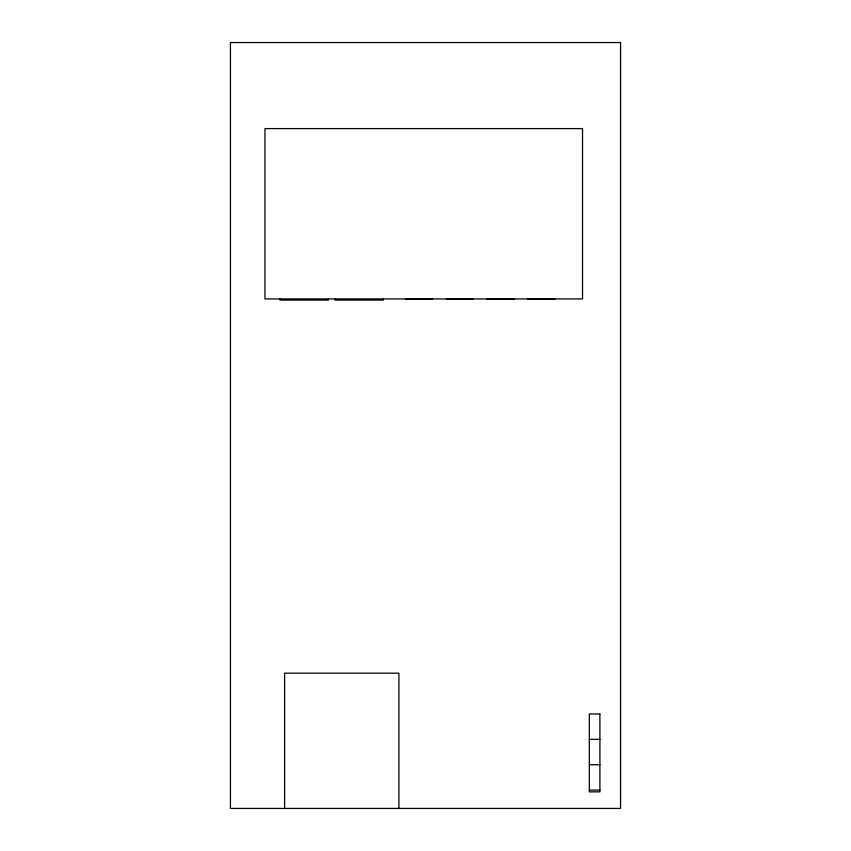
<?xml version="1.0" encoding="UTF-8"?>
<svg xmlns="http://www.w3.org/2000/svg" width="851" height="851" viewBox="0 0 851 851"><rect width="100%" height="100%" fill="white"/><g stroke="black" fill="none" stroke-linecap="round" stroke-linejoin="round"><path stroke-width="1.28" d="M589.328 739.359L599.902 739.359M589.328 764.719L599.902 764.719M589.328 790.09L599.902 790.09M554.831 298.935L527.78 298.935M554.565 299.329L548.331 299.329M547.81 299.329L541.566 299.329M541.045 299.329L534.8 299.329M534.279 299.329L528.045 299.329M514.1 298.935L487.049 298.935M513.834 299.329L507.6 299.329M507.068 299.329L500.835 299.329M500.303 299.329L494.069 299.329M493.548 299.329L487.304 299.329M473.358 298.935L446.307 298.935M473.103 299.329L466.859 299.329M466.337 299.329L460.104 299.329M459.572 299.329L453.338 299.329M452.806 299.329L446.573 299.329M432.627 298.935L405.576 298.935M432.361 299.329L426.128 299.329M425.606 299.329L419.362 299.329M418.841 299.329L412.607 299.329M412.075 299.329L405.842 299.329M398.917 808.45L398.917 673.184L284.606 673.184L284.606 808.45M383.333 298.935L383.333 300.073L335.177 300.073L335.177 298.935M328.241 298.935L328.241 300.073L280.085 300.073L280.085 298.935M620.56 42.55L230.44 42.55L230.44 808.45L620.56 808.45L620.56 42.55M582.531 128.597L264.959 128.597L264.959 298.935L582.531 298.935L582.531 128.597M599.902 713.989L589.328 713.989L589.328 791.856L599.902 791.856L599.902 713.989"/></g></svg>
